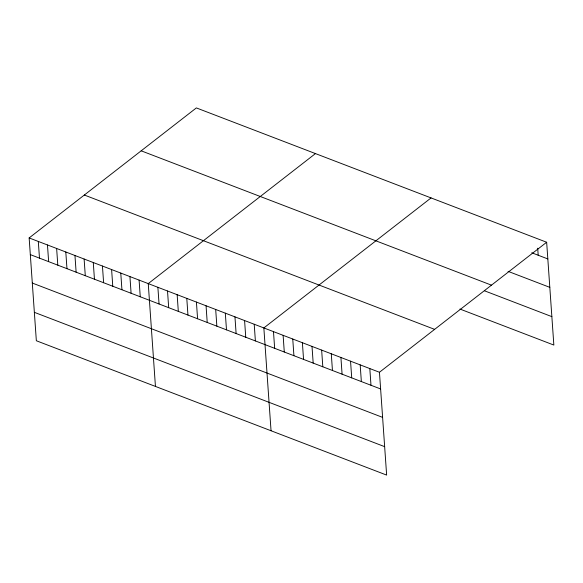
<?xml version="1.0" encoding="UTF-8"?>
<svg xmlns="http://www.w3.org/2000/svg" width="583" height="583" viewBox="0 0 583 583"><rect width="100%" height="100%" fill="white"/><g stroke="black" fill="none" stroke-linecap="round" stroke-linejoin="round"><path stroke-width="0.87" d="M546.657 242.251L379.453 372.267L386.638 475.087L36.343 340.749L29.15 237.937L196.362 107.913L546.657 242.251L553.85 345.063L459.929 309.048M315.461 153.591L148.25 283.608L155.442 386.427M431.063 197.921L263.851 327.938L271.044 430.757M531.769 252.774L547.831 258.932M508.07 271.35L549.813 287.353M141.181 150.822L491.484 285.16M484.429 290.779L551.861 316.642M84.331 195.028L434.626 329.366M29.15 237.937L379.453 372.267M30.316 254.618L380.619 388.956M32.305 283.046L382.601 417.377M34.353 312.328L384.649 446.658M537.701 248.212L538.196 255.237M369.819 368.573L370.985 385.261M360.185 364.885L361.351 381.566M350.551 361.19L351.717 377.871M340.917 357.496L342.083 374.177M331.282 353.801L332.448 370.482M321.648 350.106L322.814 366.787M312.014 346.411L313.18 363.092M302.388 342.717L303.554 359.398M292.753 339.022L293.919 355.71M283.119 335.327L284.285 352.015M273.485 331.632L274.651 348.321M254.217 324.243L255.383 340.931M244.583 320.548L245.749 337.236M234.949 316.861L236.115 333.542M225.315 313.166L226.488 329.847M215.688 309.471L216.854 326.152M206.054 305.776L207.22 322.457M196.42 302.081L197.586 318.763M186.786 298.387L187.952 315.068M177.152 294.692L178.318 311.38M167.518 290.997L168.684 307.686M157.884 287.302L159.05 303.991M139.089 280.095L140.255 296.783M129.929 276.582L131.095 293.271M120.768 273.07L121.934 289.751M111.608 269.557L112.774 286.238M102.44 266.045L103.614 282.726M93.28 262.532L94.446 279.213M84.12 259.02L85.286 275.701M74.959 255.5L76.125 272.188M65.799 251.987L66.965 268.676M56.638 248.475L57.804 265.163M47.471 244.962L48.637 261.65M38.31 241.449L39.476 258.131"/></g></svg>
